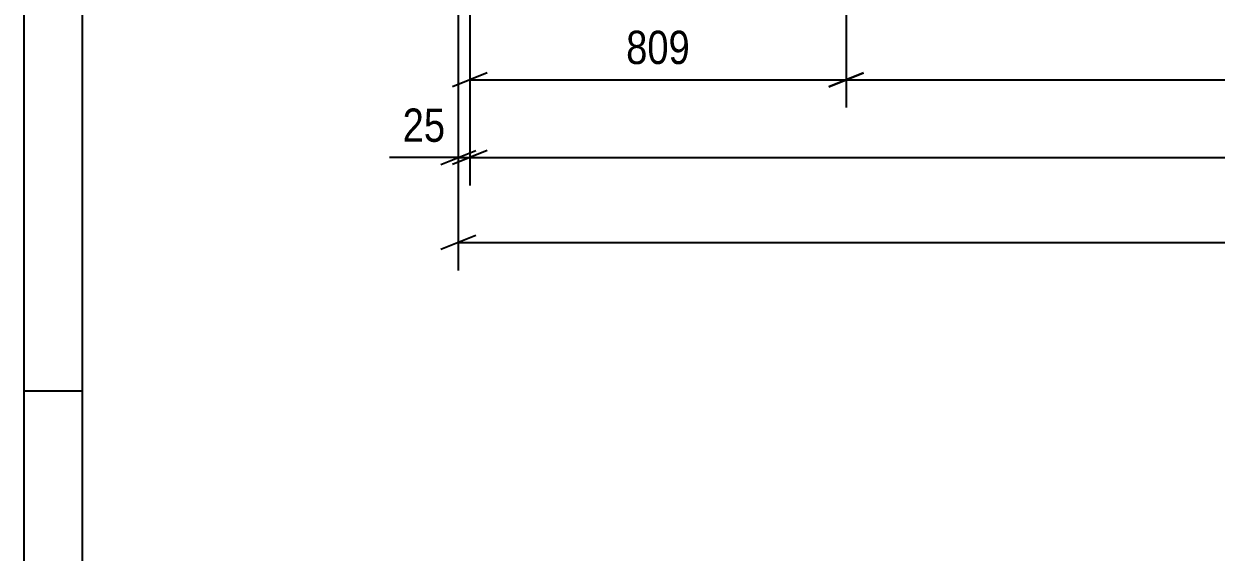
# Model space of a CAD drawing. Header units: millimetres. Extents: x -93 to 748, y -451 to 143.
# Drawn here: x -93.4 to 9.2, y -315.7 to -270.2 of the extents above; entities that cross this region are included whole.
import ezdxf

# ---------------------------------------------------------------- set-up
doc = ezdxf.new("R2010")
doc.units = ezdxf.units.MM
doc.styles.add('Arial Narrow', font='ARIALN.TTF', dxfattribs={"height": 0.2})

# ---------------------------------------------------------------- blocks, each defined once
blk = doc.blocks.new('Unknown-761544515-1135')
at = {"color": 5, "linetype": 'Continuous'}
for p, q in [((-93.35, 143.15), (-93.35, -450.85)), ((-88.35, 138.15), (-88.35, -445.85)), ((-88.35, -301.85), (-93.35, -301.85))]:
    blk.add_line(p, q, dxfattribs=at)
blk = doc.blocks.new('StraightDimension-761544515-13168 - 2218')
at = {"color": 7, "linetype": 'Continuous'}
for p, q in [((-22.64, -261.19), (-22.64, -277.45)), ((-21.14, -274.45), (-24.14, -275.65)), ((-22.64, -275.05), (217.36, -275.05))]:
    blk.add_line(p, q, dxfattribs=at)
blk = doc.blocks.new('StraightDimension-761544515-13169 - 2218')
at = {"color": 7, "linetype": 'Continuous'}
for p, q in [((-55, -246.12), (-55, -277.45)), ((-22.64, -261.19), (-22.64, -277.45)), ((-53.5, -274.45), (-56.5, -275.65)), ((-24.14, -275.65), (-21.14, -274.45)), ((-55, -275.05), (-22.64, -275.05))]:
    blk.add_line(p, q, dxfattribs=at)
at = {"color": 0}
blk.add_wipeout([(-35.48, -274.3), (-35.48, -270.1), (-42.16, -270.1), (-42.16, -274.3)], dxfattribs=at)
at = {"color": 3, "style": 'Arial Narrow'}
blk.add_text('809', height=2.863, dxfattribs=at).set_placement((-41.56, -273.7))
blk = doc.blocks.new('StraightDimension-761544515-13407 - 2218')
at = {"color": 7, "linetype": 'Continuous'}
for p, q in [((-55, -250.92), (-55, -284.14)), ((-53.5, -281.14), (-56.5, -282.34)), ((-55, -281.74), (679, -281.74))]:
    blk.add_line(p, q, dxfattribs=at)
blk = doc.blocks.new('StraightDimension-761544515-13408 - 2218')
at = {"color": 7, "linetype": 'Continuous'}
for p, q in [((-56, -250.92), (-56, -284.14)), ((-55, -250.92), (-55, -284.14)), ((-56, -281.74), (-61.91, -281.74)), ((-56, -281.74), (-61.91, -281.74)), ((-57.5, -282.34), (-54.5, -281.14)), ((-53.5, -281.14), (-56.5, -282.34)), ((-56, -281.74), (-55, -281.74))]:
    blk.add_line(p, q, dxfattribs=at)
at = {"color": 0}
blk.add_wipeout([(-56.52, -280.99), (-56.52, -276.79), (-61.38, -276.79), (-61.38, -280.99)], dxfattribs=at)
at = {"color": 3, "style": 'Arial Narrow'}
blk.add_text('25', height=2.863, dxfattribs=at).set_placement((-60.78, -280.39))
blk = doc.blocks.new('StraightDimension-761544515-13500 - 2218')
at = {"color": 7, "linetype": 'Continuous'}
for p, q in [((-56, -250.92), (-56, -291.46)), ((-54.5, -288.46), (-57.5, -289.66)), ((-56, -289.06), (680, -289.06))]:
    blk.add_line(p, q, dxfattribs=at)

msp = doc.modelspace()

# ---------------------------------------------------------------- block references
msp.add_blockref('Unknown-761544515-1135', (0, 0))

# ---------------------------------------------------------------- next in the draw order: block references
msp.add_blockref('StraightDimension-761544515-13168 - 2218', (0, 0))

# ---------------------------------------------------------------- next in the draw order: block references
msp.add_blockref('StraightDimension-761544515-13169 - 2218', (0, 0))

# ---------------------------------------------------------------- next in the draw order: block references
msp.add_blockref('StraightDimension-761544515-13407 - 2218', (0, 0))

# ---------------------------------------------------------------- next in the draw order: block references
msp.add_blockref('StraightDimension-761544515-13408 - 2218', (0, 0))

# ---------------------------------------------------------------- next in the draw order: block references
msp.add_blockref('StraightDimension-761544515-13500 - 2218', (0, 0))

doc.saveas('drawing.dxf')
